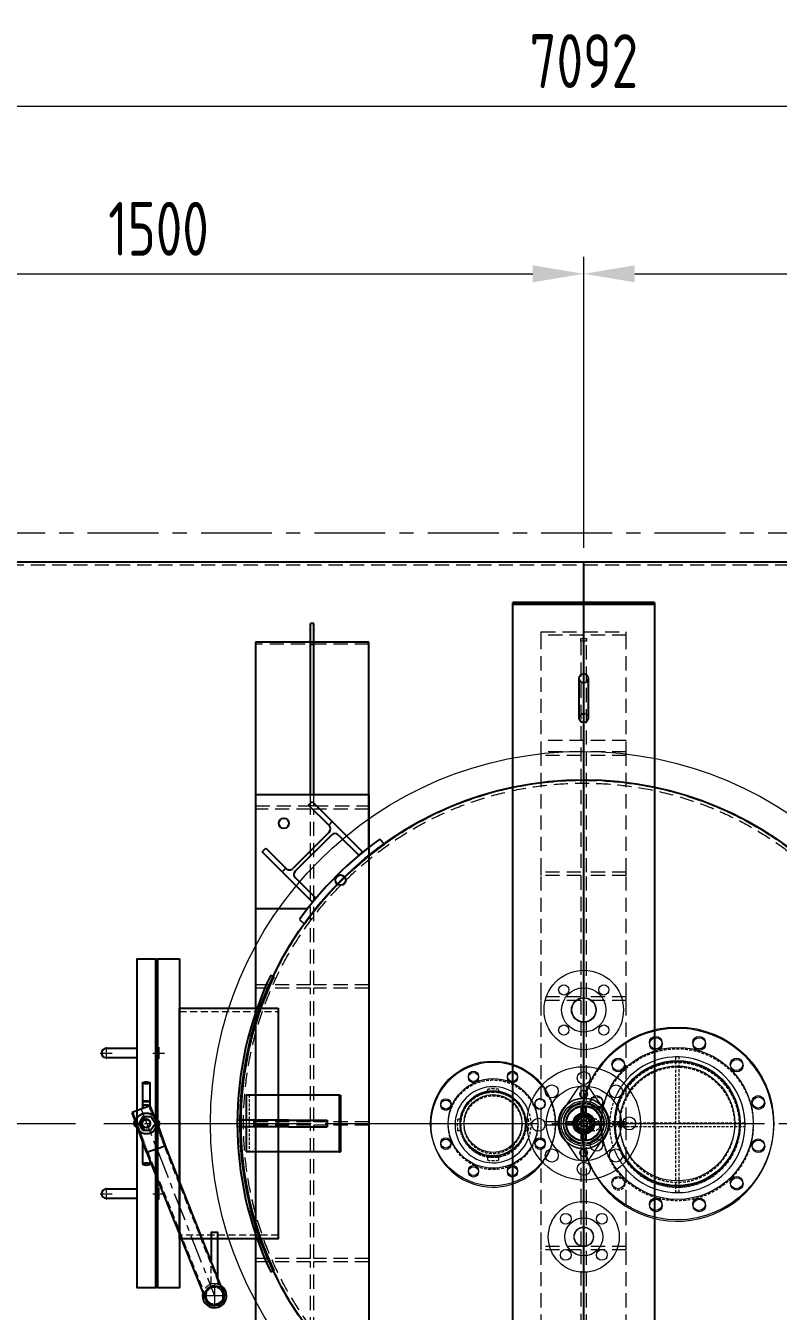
# Model space of a CAD drawing. Header units: millimetres. Extents: x -46397 to 283259, y -8690 to 23983.
# Drawn here: x -41361 to -40034, y -1905 to 361 of the extents above; entities that cross this region are included whole.
import ezdxf

# ---------------------------------------------------------------- set-up
doc = ezdxf.new("R2010")
doc.units = ezdxf.units.MM
for name, pattern in [('ACISOTGL', [3, 2, -1]), ('CENTER', [2, 1.25, -0.25, 0.25, -0.25]), ('CENTER2', [1.125, 0.75, -0.125, 0.125, -0.125]), ('HIDDEN', [0.375, 0.25, -0.125]), ('HIDDENX2', [0.75, 0.5, -0.25])]:
    doc.linetypes.add(name, pattern=pattern)
doc.layers.get('Defpoints').update_dxf_attribs({"lineweight": 0})
for name, color, linetype, lineweight in [('2-Dashed', 50, 'ACISOTGL', 25), ('3-Centerline', 4, 'CENTER', 5), ('AM_8', 1, 'Continuous', 25), ('CHUAN NET KHUAT', 4, 'HIDDEN', 0), ('DUONGCHINH', 7, 'Continuous', 25), ('DUONGDAM', 7, 'Continuous', 25), ('DUONGDIM', 253, 'Continuous', 15), ('DUONGTAM', 1, 'CENTER', 0), ('Long_AM_Hidden', 4, 'HIDDEN', 9), ('Long_AM_Visible', 30, 'Continuous', 25), ('Long_Centerline', 1, 'CENTER', 9), ('mDƯỜNG TÂM', 8, 'CENTER', 0), ('PH-133D', 8, 'HIDDEN', 9), ('PHANTOM 2', 8, 'Continuous', 0), ('PV-133D', 7, 'Continuous', 9)]:
    doc.layers.add(name, color=color, linetype=linetype, lineweight=lineweight)
doc.layers.add('flashshoot', color=7, linetype='Continuous')
doc.styles.add('GHI CHÚ 1', font='isocp_IV25.ttf', dxfattribs={"width": 0.8})
doc.dimstyles.new('1-30SCALE', dxfattribs={"dimtxt": 75, "dimasz": 75, "dimexe": 37.5, "dimexo": 30, "dimgap": 30, "dimtad": 1, "dimtoh": 1, "dimdec": 0, "dimdsep": 46, "dimtxsty": 'GHI CHÚ 1', "dimcen": 0.09, "dimclrd": 256, "dimclre": 256, "dimclrt": 2, "dimadec": 0, "dimazin": 0, "dimtfac": 1, "dimtdec": 0, "dimtofl": 0, "dimtmove": 0, "dimatfit": 3, "dimfxl": 1, "dimlwd": 0, "dimlwe": 0, "dimarcsym": 0})

# ---------------------------------------------------------------- blocks, each defined once
blk = doc.blocks.new('A$Cda035db7')
at = {"layer": 'CHUAN NET KHUAT', "color": 3, "ltscale": 100}
for p, q in [((-985, 0), (-985, 1500)), ((-985, -1500), (-985, 0))]:
    blk.add_line(p, q, dxfattribs=at)
at = {"layer": 'DUONGCHINH', "color": 2, "ltscale": 10}
for p, q in [((-990, 0), (-990, 1500)), ((0, 0), (-990, 0)), ((-990, -1500), (-990, 0)), ((0, 0), (-990, 0)), ((990, 0), (0, 0)), ((990, 0), (0, 0))]:
    blk.add_line(p, q, dxfattribs=at)
at = {"layer": 'DUONGTAM', "ltscale": 200}
blk.add_line((0, -3546.2), (0, 3546.2), dxfattribs=at)
blk = doc.blocks.new('A$C14a280a6')
at = {"layer": 'DUONGTAM', "color": 5, "lineweight": 0, "ltscale": 100}
blk.add_lwpolyline([(-1041, 3050), (-1041, -3050, 0.282615), (-826.8, -3398.7, 0.238931), (826.8, -3398.7, 0.282615), (1041, -3050), (1041, 3050, 0.282615), (826.8, 3398.7, 0.238931), (-826.8, 3398.7, 0.238931)], format="xyb", dxfattribs=at)
blk = doc.blocks.new('A$Cc76405f5')
at = {"color": 2, "linetype": 'Continuous', "lineweight": 0, "ltscale": 10}
for centre, radius in [((0, 165), 170), ((-38.2, 307.5), 11), ((38.2, 307.5), 11), ((0, 165), 134), ((-104.3, 269.3), 11), ((0, 165), 110.8), ((0, 165), 109.6), ((104.3, 269.3), 11), ((0, 165), 101.4), ((-142.5, 203.2), 11), ((142.5, 203.2), 11), ((-142.5, 126.8), 11), ((142.5, 126.8), 11), ((-104.3, 60.7), 11), ((104.3, 60.7), 11), ((-38.2, 22.5), 11), ((38.2, 22.5), 11), ((0, -160), 110), ((-34.4, -76.9), 9), ((34.4, -76.9), 9), ((0, -160), 79), ((0, -160), 58), ((0, -160), 57.1), ((0, -160), 51.1), ((-83.1, -125.6), 9), ((83.1, -125.6), 9), ((-83.1, -194.4), 9), ((83.1, -194.4), 9), ((-34.4, -243.1), 9), ((34.4, -243.1), 9)]:
    blk.add_circle(centre, radius, dxfattribs=at)
blk = doc.blocks.new('A$Cd0a137ae')
at = {"color": 3, "linetype": 'HIDDENX2', "lineweight": 0, "ltscale": 50}
for radius in [605, 600, 600]:
    blk.add_circle((0, 2.3), radius, dxfattribs=at)
at = {"color": 2, "linetype": 'Continuous', "lineweight": 0}
blk.add_arc((0, 2.3), 606, 270, 90, dxfattribs=at)
at = {"layer": 'DUONGCHINH', "color": 2}
blk.add_circle((0, 2.3), 606, dxfattribs=at)
at = {"layer": 'DUONGTAM', "ltscale": 100}
for p, q in [((0, 608.3), (0, -603.7)), ((-606, 2.3), (606, 2.3))]:
    blk.add_line(p, q, dxfattribs=at)
blk = doc.blocks.new('A$C87972526')
at = {"color": 5, "linetype": 'Continuous', "lineweight": 0}
blk.add_circle((0, 2.3), 656, dxfattribs=at)
blk = doc.blocks.new('A$C30386dd9')
at = {"color": 4, "linetype": 'HIDDENX2', "lineweight": 0, "ltscale": 10}
for p, q in [((-50, 592.3), (50, 592.3)), ((-6, 597.9), (6, 597.9)), ((-6, 584.7), (6, 584.7)), ((-6, 583.9), (6, 583.9)), ((-6, 543.9), (6, 543.9)), ((6, -539.2), (-6, -539.2)), ((-50, -587.6), (50, -587.6)), ((6, -579.2), (-6, -579.2)), ((-6, -580.1), (6, -580.1)), ((-6, -593.2), (6, -593.2))]:
    blk.add_line(p, q, dxfattribs=at)
at = {"layer": 'DUONGCHINH', "color": 6, "ltscale": 10}
for p, q in [((-6, 522.8), (-6, 613.9)), ((-6, 613.9), (6, 613.9)), ((6, 522.8), (6, 613.9)), ((-50, 597.9), (-6, 597.9)), ((-50, 496), (-50, 597.9)), ((6, 597.9), (50, 597.9)), ((50, 496), (50, 597.9)), ((-6, 522.8), (-6, 455)), ((6, 522.8), (6, 455)), ((-50, 433.7), (-50, 496)), ((50, 433.7), (50, 496)), ((-6, 455), (6, 455)), ((-50, 433.7), (50, 433.7)), ((-50, 433.7), (-50, 431.3)), ((-50, 431.3), (50, 431.3)), ((50, 433.7), (50, 431.3)), ((-50, -426.6), (50, -426.6)), ((-50, -429), (-50, -426.6)), ((-50, -429), (50, -429)), ((-50, -429), (-50, -491.3)), ((50, -429), (50, -426.6)), ((50, -429), (50, -491.3)), ((-6, -450.3), (6, -450.3)), ((-6, -518.1), (-6, -450.3)), ((6, -518.1), (6, -450.3)), ((-50, -491.3), (-50, -593.2)), ((50, -491.3), (50, -593.2)), ((-6, -518.1), (-6, -609.2)), ((6, -518.1), (6, -609.2)), ((-50, -593.2), (-6, -593.2)), ((-6, -609.2), (6, -609.2)), ((6, -593.2), (50, -593.2))]:
    blk.add_line(p, q, dxfattribs=at)
blk = doc.blocks.new('*U2579')
at = {"layer": 'mDƯỜNG TÂM', "color": 0, "linetype": 'CENTER2', "transparency": 16777216}
for p, q in [((-10.5, 0), (-1.4, 0)), ((0, 1.4), (0, 10.5)), ((1.4, 0), (10.5, 0)), ((0, -10.5), (0, -1.4))]:
    blk.add_line(p, q, dxfattribs=at)
at = {"layer": 'mDƯỜNG TÂM', "color": 0, "linetype": 'Continuous', "transparency": 16777216}
for p, q in [((-0.7, 0), (0.7, 0)), ((0, -0.7), (0, 0.7))]:
    blk.add_line(p, q, dxfattribs=at)
blk = doc.blocks.new('*U2580')
at = {"layer": 'mDƯỜNG TÂM', "color": 0, "linetype": 'CENTER2', "transparency": 16777216}
for p, q in [((-10.5, 0), (-1.4, 0)), ((0, 1.4), (0, 10.5)), ((1.4, 0), (10.5, 0)), ((0, -10.5), (0, -1.4))]:
    blk.add_line(p, q, dxfattribs=at)
at = {"layer": 'mDƯỜNG TÂM', "color": 0, "linetype": 'Continuous', "transparency": 16777216}
for p, q in [((-0.7, 0), (0.7, 0)), ((0, -0.7), (0, 0.7))]:
    blk.add_line(p, q, dxfattribs=at)
blk = doc.blocks.new('*U1808')
at = {"layer": 'mDƯỜNG TÂM', "color": 0, "linetype": 'CENTER2', "transparency": 16777216}
for p, q in [((-10.5, 0), (-1.4, 0)), ((0, 1.4), (0, 10.5)), ((1.4, 0), (10.5, 0)), ((0, -10.5), (0, -1.4))]:
    blk.add_line(p, q, dxfattribs=at)
at = {"layer": 'mDƯỜNG TÂM', "color": 0, "linetype": 'Continuous', "transparency": 16777216}
for p, q in [((-0.7, 0), (0.7, 0)), ((0, -0.7), (0, 0.7))]:
    blk.add_line(p, q, dxfattribs=at)
blk = doc.blocks.new('*U1809')
at = {"layer": 'mDƯỜNG TÂM', "color": 0, "linetype": 'CENTER2', "transparency": 16777216}
for p, q in [((-10.5, 0), (-1.4, 0)), ((0, 1.4), (0, 10.5)), ((1.4, 0), (10.5, 0)), ((0, -10.5), (0, -1.4))]:
    blk.add_line(p, q, dxfattribs=at)
at = {"layer": 'mDƯỜNG TÂM', "color": 0, "linetype": 'Continuous', "transparency": 16777216}
for p, q in [((-0.7, 0), (0.7, 0)), ((0, -0.7), (0, 0.7))]:
    blk.add_line(p, q, dxfattribs=at)
blk = doc.blocks.new('MH2.1')
at = {"layer": 'AM_8'}
blk.add_hatch(color=256, dxfattribs=at).paths.add_polyline_path([(290, -751), (-290, -751), (-290, -755.5), (290, -755.5)])
at = {"layer": 'DUONGDAM', "ltscale": 20}
for p, q in [((-12.2, -763.6), (0, -755.1)), ((-12.2, -777.6), (-12.2, -763.6)), ((0, -755.1), (12.1, -763.6)), ((12.1, -777.7), (12.1, -763.7)), ((0, -781.8), (-12.2, -774.7)), ((-12.2, -777.7), (0, -784.8)), ((12.1, -774.7), (0, -781.8)), ((0, -784.8), (12.1, -777.7))]:
    blk.add_line(p, q, dxfattribs=at)
blk.add_circle((0, -771.5), 18.4, dxfattribs=at)
blk.add_arc((0, -755), 7, 44.5913, 145.1501, dxfattribs=at)
at = {"layer": 'DUONGDAM', "ltscale": 20, "extrusion": (0, 0, -1)}
blk.add_ellipse((0, -771.5), major_axis=(-7, 0), ratio=1, start_param=-4.712389, end_param=1.570796, dxfattribs=at)
at = {"layer": 'DUONGDIM'}
blk.add_lwpolyline([(-290, -751), (290, -751), (290, -755.5), (-290, -755.5)], close=True, dxfattribs=at)
at = {"layer": 'Long_AM_Hidden', "ltscale": 50}
for p, q in [((298.6, -637.1), (39.9, -739.5)), ((282.6, -657.2), (242.4, -657.2)), ((272.7, -645.2), (282.6, -645.2)), ((282.6, -645.2), (282.6, -657.2)), ((50.2, -769.1), (308.9, -665.3))]:
    blk.add_line(p, q, dxfattribs=at)
at = {"layer": 'Long_AM_Hidden', "ltscale": 5}
for p, q in [((39.9, -739.5), (-30.5, -766.6)), ((50.2, -769.1), (-20.3, -794.8))]:
    blk.add_line(p, q, dxfattribs=at)
at = {"layer": 'Long_AM_Hidden', "ltscale": 50}
blk.add_lwpolyline([(-197.2, -539), (197.2, -539), (197.2, -713), (-197.2, -713)], close=True, dxfattribs=at)
for centre, radius, start, end in [((303.7, -651.2), 21.1, 146.3233, 255.5008), ((303.7, -651.2), 17.5, 124.2541, 275.7459), ((303.8, -651.2), 17, 110, 290), ((303.8, -651.2), 15, 110, 290), ((303.8, -651.2), 15, 290, 110)]:
    blk.add_arc(centre, radius, start, end, dxfattribs=at)
at = {"layer": 'Long_AM_Visible'}
for p, q in [((-261.6, -552.2), (-259, -546.7)), ((261.6, -552.2), (259, -546.7)), ((297.9, -635.3), (39.2, -737.6)), ((50.9, -771), (309.6, -667.2)), ((39.2, -737.6), (6.1, -749.7)), ((-39, -764.5), (-71.6, -764.5)), ((-30.6, -764.5), (-39, -764.5)), ((6.1, -749.7), (-31.2, -764.7)), ((-31.2, -764.7), (-19.6, -796.7)), ((71.6, -764.5), (67.1, -764.5)), ((-71.6, -778.5), (-39, -778.5)), ((-39, -778.5), (-26.2, -778.5)), ((50.9, -771), (-19.6, -796.7)), ((30.3, -778.5), (39, -778.5)), ((39, -778.5), (71.6, -778.5))]:
    blk.add_line(p, q, dxfattribs=at)
for points in [[(-203.2, -539), (203.2, -539), (203.2, -713), (-203.2, -713)], [(-290, -713), (290, -713), (290, -751), (-290, -751)], [(-290, -755.5), (290, -755.5), (290, -787.5), (-290, -787.5)]]:
    blk.add_lwpolyline(points, close=True, dxfattribs=at)
blk.add_lwpolyline([(272.7, -645.2), (192.5, -645.2), (192.5, -657.2), (242.4, -657.2)], dxfattribs=at)
for points in [[(-132, -787.5), (-132, -842.5, 1), (-116, -842.5), (-116, -787.5)], [(116, -787.5), (116, -842.5, 1), (132, -842.5), (132, -787.5)]]:
    blk.add_lwpolyline(points, format="xyb", dxfattribs=at)
for centre, radius, start, end in [((0, 0), 611, 244.6504, 295.3496), ((0, 0), 605, 244.6504, 295.3496), ((303.7, -651.2), 21.1, 0, 147.9316), ((303.7, -651.2), 17.5, 0, 124.2541), ((303.7, -651.2), 17, 20, 109.996), ((303.7, -651.2), 17, 110, 20), ((303.7, -651.2), 21.1, 255.5008, 0), ((303.7, -651.2), 17.5, 275.7459, 0), ((0, -786.5), 7, 224.0751, 355.9249)]:
    blk.add_arc(centre, radius, start, end, dxfattribs=at)
for centre, major_axis, ratio, start_param, end_param in [((45, -753.6), (-5.8, 16), 0.00048, -1.570796, 0), ((45, -753.6), (-5.8, 17.5), 0.000443, 3.141593, 4.712389), ((71.6, -771.5), (0, 7), 0.235294, 0, 1.570796), ((71.6, -771.5), (0, -7), 0.235294, 0, 3.141593), ((39, -771.5), (0, -7), 0.128145, -0.944828, 0), ((39, -771.5), (0, -7), 0.128145, 0, 1.038042), ((71.6, -771.5), (0, -7), 0.235294, -1.570796, 0)]:
    blk.add_ellipse(centre, major_axis=major_axis, ratio=ratio, start_param=start_param, end_param=end_param, dxfattribs=at)
at = {"layer": 'Long_AM_Visible', "extrusion": (0, 0, -1)}
for centre, major_axis, ratio, start_param, end_param in [((-71.6, -771.5), (0, -7), 0.235294, 0, 3.141593), ((-71.6, -771.5), (0, 7), 0.235294, 0, 1.570796), ((-39, -771.5), (0, -7), 0.128145, 0, 3.141593), ((-39, -771.5), (0, 7), 0.128145, 0, 1.570796), ((-26.3, -771.5), (0, -7), 0.974819, 0, 2.445001), ((-71.6, -771.5), (0, -7), 0.235294, -1.570796, 0), ((-39, -771.5), (0, -7), 0.128145, -1.570796, 0)]:
    blk.add_ellipse(centre, major_axis=major_axis, ratio=ratio, start_param=start_param, end_param=end_param, dxfattribs=at)
at = {"layer": 'Long_Centerline', "ltscale": 40}
for p, q in [((303.7, -630.1), (303.7, -672.3)), ((-25.4, -780.7), (303.8, -651.2)), ((282.6, -651.2), (324.8, -651.2))]:
    blk.add_line(p, q, dxfattribs=at)
blk.add_lwpolyline([(0, -834.6), (0, -535.4)], dxfattribs=at)
at = {"layer": 'PH-133D', "ltscale": 10}
blk.add_circle((303.7, -651.2), 15, dxfattribs=at)
for points, knots in [([(-2.8, -763.9), (-2.3, -763.8), (-1.8, -763.6), (-0.7, -763.5), (-0.2, -763.4), (0.9, -763.5), (1.4, -763.6), (2.4, -763.8), (2.9, -764), (3.8, -764.4), (4.2, -764.7), (5.1, -765.3), (5.5, -765.6), (6.2, -766.4), (6.5, -766.9), (7.1, -767.8), (7.3, -768.2), (7.7, -769.2), (7.8, -769.7), (8, -770.8), (8, -771.3), (7.9, -772.4), (7.9, -772.9), (7.6, -773.9), (7.4, -774.4), (7, -775.3), (6.8, -775.7), (6.1, -776.6), (5.8, -777), (5, -777.7), (4.6, -778), (3.7, -778.6), (3.2, -778.8), (2.2, -779.2), (1.7, -779.3), (0.7, -779.4), (0.1, -779.5), (-0.9, -779.4), (-1.5, -779.3), (-2.5, -779.1), (-3, -778.9), (-3.9, -778.5), (-4.3, -778.2), (-5.1, -777.6), (-5.5, -777.3), (-6.3, -776.5), (-6.6, -776.1), (-7.1, -775.2), (-7.4, -774.7), (-7.7, -773.7), (-7.9, -773.2), (-8, -772.2), (-8, -771.6), (-8, -770.6), (-7.9, -770), (-7.7, -769), (-7.5, -768.5), (-7.1, -767.6), (-6.8, -767.2), (-6.2, -766.3), (-5.8, -765.9), (-5.1, -765.2), (-4.6, -764.9), (-3.7, -764.3), (-3.2, -764.1), (-2.8, -763.9)], [0, 0, 0, 0, 1.535168, 1.535168, 3.070336, 3.070336, 4.605504, 4.605504, 6.140672, 6.140672, 7.672662, 7.672662, 9.204651, 9.204651, 10.736641, 10.736641, 12.26863, 12.26863, 13.80062, 13.80062, 15.332609, 15.332609, 16.864598, 16.864598, 18.396588, 18.396588, 19.931756, 19.931756, 21.466924, 21.466924, 23.002092, 23.002092, 24.53726, 24.53726, 26.072427, 26.072427, 27.607593, 27.607593, 29.142759, 29.142759, 30.677925, 30.677925, 32.209911, 32.209911, 33.741896, 33.741896, 35.273881, 35.273881, 36.805867, 36.805867, 38.337852, 38.337852, 39.869837, 39.869837, 41.401822, 41.401822, 42.933808, 42.933808, 44.468974, 44.468974, 46.00414, 46.00414, 47.539307, 47.539307, 49.074473, 49.074473, 49.074473, 49.074473]), ([(-7, -771.5), (-7, -771.6), (-7, -771.6), (-7, -772.4), (-6.8, -773.3), (-6.2, -774.9), (-5.8, -775.6), (-4.6, -776.9), (-3.9, -777.4), (-2.5, -778.1), (-1.9, -778.3), (-0.9, -778.5), (-0.6, -778.5), (-0.1, -778.5), (0.1, -778.5), (0.6, -778.5), (0.9, -778.5), (1.9, -778.3), (2.7, -778.1), (4.1, -777.3), (4.8, -776.7), (5.9, -775.4), (6.2, -774.8), (6.8, -773.3), (7, -772.5), (7, -771.6), (7, -771.6), (7, -771.5)], [-0.054975, -0.054975, -0.054975, -0.054975, 0, 0, 2.554471, 2.554471, 5.077984, 5.077984, 7.725002, 7.725002, 9.779262, 9.779262, 10.631761, 10.631761, 11.308933, 11.308933, 12.17025, 12.17025, 14.458294, 14.458294, 17.184717, 17.184717, 19.377883, 19.377883, 21.950056, 21.950056, 22.005031, 22.005031, 22.005031, 22.005031])]:
    blk.add_open_spline(points, degree=3, knots=knots, dxfattribs=at)
at = {"layer": 'PV-133D'}
for p, q in [((203.2, -655.2), (203.2, -669.7)), ((-290, -723), (-290, -751)), ((290, -723), (290, -751)), ((-290, -755.5), (-290, -777.5)), ((290, -755.5), (290, -777.5)), ((-12.2, -774.7), (-12.2, -774.8)), ((-7, -771.5), (-7, -771.5)), ((7, -771.5), (7, -771.5))]:
    blk.add_line(p, q, dxfattribs=at)
blk.add_arc((303.8, -651.2), 17, 290, 110, dxfattribs=at)
at = {"layer": 'mDƯỜNG TÂM', "linetype": 'CENTER2'}
for name, p in [('*U2579', (-124, -749.5)), ('*U2580', (124, -749.5)), ('*U1808', (-124, -842.5)), ('*U1809', (124, -842.5))]:
    blk.add_blockref(name, p, dxfattribs=at)
blk = doc.blocks.new('ksajd jkajkdqwe')
at = {"color": 2, "linetype": 'Continuous', "lineweight": 0, "ltscale": 10}
for p, q in [((5169.7, 117.2), (5166.7, 117.2)), ((5166.7, 117.2), (5166.7, 117.2)), ((5172.7, 117.2), (5169.7, 117.2)), ((5172.7, 117.2), (5172.7, 117.2)), ((5289.2, -2.3), (5289.2, 0.7)), ((5289.2, 0.7), (5289.2, 0.7)), ((5289.2, -5.3), (5289.2, -2.3)), ((5289.2, -5.3), (5289.2, -5.3)), ((5166.7, -121.9), (5166.7, -121.8)), ((5169.7, -121.9), (5166.7, -121.9)), ((5172.7, -121.9), (5169.7, -121.9)), ((5172.7, -121.8), (5172.7, -121.9))]:
    blk.add_line(p, q, dxfattribs=at)
at = {"color": 1, "linetype": 'HIDDENX2', "lineweight": 0, "ltscale": 10}
for p, q in [((5166.7, 117.2), (5166.7, 0.7)), ((5172.7, 0.7), (5172.7, 117.2)), ((4834.7, 60), (4834.7, 53.9)), ((4854.7, 53.9), (4854.7, 60)), ((4788.4, 7.7), (4782.3, 7.7)), ((4907, 7.7), (4900.9, 7.7)), ((5050.2, 3.1), (5050.2, 3.1)), ((5050.2, 0.1), (5050.2, 3.1)), ((5166.7, 0.7), (5050.2, 0.7)), ((5050.2, -2.9), (5050.2, 0.1)), ((5289.2, 0.7), (5172.7, 0.7)), ((4782.3, -12.3), (4788.4, -12.3)), ((4900.9, -12.3), (4907, -12.3)), ((5050.2, -2.9), (5050.2, -2.9)), ((5050.2, -5.3), (5166.7, -5.3)), ((5166.7, -5.3), (5166.7, -121.8)), ((5172.7, -121.8), (5172.7, -5.3)), ((5172.7, -5.3), (5289.2, -5.3)), ((4834.7, -58.6), (4834.7, -64.7)), ((4854.7, -64.7), (4854.7, -58.6))]:
    blk.add_line(p, q, dxfattribs=at)
at = {"color": 100, "linetype": 'Continuous', "lineweight": 0, "ltscale": 10}
for p, q in [((4992.5, 59.9), (4968.6, 24.1)), ((5040.8, 24.1), (5016.8, 59.9)), ((5001.8, 20.2), (5001.8, 30.1)), ((5001.8, 30.1), (5007.5, 30.1)), ((5007.5, 27.2), (5001.8, 27.2)), ((5007.5, 30.1), (5007.5, 20.2)), ((4974.6, 2.9), (4984.5, 2.9)), ((4974.6, -2.9), (4974.6, 2.9)), ((4977.5, 2.9), (4977.5, -2.9)), ((4984.5, 2.9), (4987.4, 2.9)), ((4984.5, -2.9), (4984.5, 2.9)), ((4987.4, -2.9), (4987.4, 2.9)), ((5001.8, 17.3), (5001.8, 20.2)), ((5001.8, 20.2), (5007.5, 20.2)), ((5001.8, 17.3), (5007.5, 17.3)), ((5007.5, 20.2), (5007.5, 17.3)), ((5021.9, 2.9), (5021.9, -2.9)), ((5021.9, 2.9), (5024.9, 2.9)), ((5024.9, 2.9), (5024.9, -2.9)), ((5024.9, 2.9), (5034.7, 2.9)), ((5031.8, -2.9), (5031.8, 2.9)), ((5034.7, 2.9), (5034.7, -2.9)), ((4984.5, -2.9), (4974.6, -2.9)), ((4987.4, -2.9), (4984.5, -2.9)), ((5007.5, -17.3), (5001.8, -17.3)), ((5001.8, -20.2), (5001.8, -17.3)), ((5007.5, -20.2), (5001.8, -20.2)), ((5001.8, -30.1), (5001.8, -20.2)), ((5007.5, -17.3), (5007.5, -20.2)), ((5007.5, -20.2), (5007.5, -30.1)), ((5024.9, -2.9), (5021.9, -2.9)), ((5034.7, -2.9), (5024.9, -2.9)), ((4968.6, -24.1), (4992.5, -59.9)), ((5001.8, -27.2), (5007.5, -27.2)), ((5007.5, -30.1), (5001.8, -30.1)), ((5016.8, -59.9), (5040.8, -24.1))]:
    blk.add_line(p, q, dxfattribs=at)
at = {"color": 2, "linetype": 'Continuous', "lineweight": 0, "ltscale": 10}
for centre, radius in [((5004.7, 200.1), 70), ((4969.4, 235.4), 9), ((5004.7, 200.1), 39), ((5040.1, 235.4), 9), ((5004.7, 200.1), 21.8), ((5004.7, 200.1), 21.1), ((4969.4, 164.7), 9), ((5040.1, 164.7), 9), ((5132.1, 140.2), 11), ((5208.5, 140.2), 11), ((5004.7, 0.1), 100), ((5004.7, 80.1), 11.5), ((5066, 102), 11), ((5274.6, 102), 11), ((4810.2, 80.8), 9), ((4879.1, 80.8), 9), ((4948.2, 56.6), 11.5), ((5061.3, 56.6), 11.5), ((5004.7, 0.1), 66), ((5312.8, 35.9), 11), ((4761.5, 32.1), 9), ((5004.7, 0.1), 45), ((5004.7, 0.1), 44.5), ((4924.7, -2.3), 11.5), ((5084.7, 0.1), 11.5), ((4761.5, -36.8), 9), ((4927.8, -36.8), 9), ((4948.2, -56.5), 11.5), ((5061.3, -56.5), 11.5), ((5312.8, -40.4), 11), ((4810.2, -85.5), 9), ((4879.1, -85.5), 9), ((5004.7, -79.9), 11.5), ((5274.6, -106.6), 11), ((5132.1, -144.7), 11), ((5208.5, -144.7), 11), ((5004.7, -199.9), 62.5), ((4972.9, -168.1), 9.5), ((5036.6, -168.1), 9.5), ((5004.7, -199.9), 33.5), ((5004.7, -199.9), 17.2), ((5004.7, -199.9), 16.7), ((4972.9, -231.8), 9.5), ((5036.6, -231.8), 9.5)]:
    blk.add_circle(centre, radius, dxfattribs=at)
at = {"color": 1, "linetype": 'HIDDENX2', "lineweight": 0, "ltscale": 10}
for centre, radius in [((5169.7, -2.3), 134), ((5169.7, -2.3), 110.8), ((4844.7, -2.3), 79), ((4844.7, -2.3), 58), ((4844.7, -2.3), 51.1), ((5027.8, 35.9), 11), ((5022.2, -2.3), 11), ((5066, -106.6), 11)]:
    blk.add_circle(centre, radius, dxfattribs=at)
at = {"color": 100, "linetype": 'Continuous', "lineweight": 0, "ltscale": 10}
for centre, radius in [((5004.7, 51.8), 6.71), ((5004.7, 0.1), 44.5), ((5004.7, 0), 39.8), ((5004.7, 0), 35), ((5004.7, 0), 35), ((5004.7, 0), 31.5), ((5004.7, 0), 31.3), ((5004.7, 0), 30.2), ((5004.7, 0), 19.2), ((5004.7, 0), 17.3), ((5004.7, 0), 16.3), ((5004.7, 0), 13), ((5004.7, 0), 12.2), ((5004.7, 0), 10.6), ((5004.7, 0), 6.71), ((5004.7, 0), 5.76), ((5004.7, 0), 4.94), ((5004.7, 0), 4.8), ((5004.7, -51.8), 6.71)]:
    blk.add_circle(centre, radius, dxfattribs=at)
at = {"color": 2, "linetype": 'Continuous', "lineweight": 0, "ltscale": 10}
for centre, radius, start, end in [((5169.7, -2.3), 170, 0, 145.3049), ((5169.7, -2.3), 119.6, 0, 143.0237), ((4844.7, -2.3), 110, 38.1003, 321.8997), ((4844.7, -2.3), 67.1, 20.6373, 339.3627), ((4844.7, -2.3), 110, 24.4646, 32.8855), ((5169.7, -2.3), 119.6, 147.1561, 157.7419), ((4927, 34.3), 9, 128.2139, 276.7861), ((5169.7, 0.1), 170, 164.6549, 164.8459), ((5169.7, -2.3), 170, 214.6951, 0), ((5169.7, -2.3), 119.6, 216.9763, 0), ((5169.7, 0.1), 170, 195.1541, 195.3451), ((4844.7, -2.3), 110, 327.1145, 335.5354), ((5169.7, -2.3), 119.6, 202.2581, 212.8439)]:
    blk.add_arc(centre, radius, start, end, dxfattribs=at)
at = {"color": 1, "linetype": 'HIDDENX2', "lineweight": 0, "ltscale": 10}
for centre, radius, start, end in [((5169.7, -2.3), 170, 145.3049, 164.6549), ((5169.7, -2.3), 119.6, 143.0237, 147.1561), ((4844.7, -2.3), 57.1, 100.0774, 169.9226), ((4844.7, -2.3), 63.2, 80.8887, 99.1113), ((4844.7, -2.3), 57.1, 79.9226, 100.0774), ((4844.7, -2.3), 57.1, 10.0774, 79.9226), ((4844.7, -2.3), 110, 32.8855, 38.1003), ((4927, 34.3), 9, 22.5, 128.2139), ((4927, 34.3), 9, 276.7861, 22.5), ((4844.7, -2.3), 110, 0, 24.4646), ((5169.7, -2.3), 170, 164.8459, 195.1541), ((5169.7, -2.3), 119.6, 157.7419, 202.2581), ((4844.7, -2.3), 63.2, 170.8887, 189.1113), ((4844.7, -2.3), 57.1, 169.9226, 190.0774), ((4844.7, -2.3), 57.1, 349.9226, 10.0774), ((4844.7, -2.3), 63.2, 350.8887, 9.1113), ((4844.7, -2.3), 67.1, 0, 20.6373), ((4844.7, -2.3), 57.1, 190.0774, 259.9226), ((4844.7, -2.3), 57.1, 280.0774, 349.9226), ((4844.7, -2.3), 67.1, 339.3627, 0), ((4844.7, -2.3), 110, 335.5354, 0), ((4844.7, -2.3), 57.1, 259.9226, 280.0774), ((4844.7, -2.3), 63.2, 260.8887, 279.1113), ((4844.7, -2.3), 110, 321.8997, 327.1145), ((5169.7, -2.3), 170, 195.3451, 214.6951), ((5169.7, -2.3), 119.6, 212.8439, 216.9763)]:
    blk.add_arc(centre, radius, start, end, dxfattribs=at)
at = {"color": 100, "linetype": 'Continuous', "lineweight": 0, "ltscale": 10}
for centre, radius, start, end in [((5004.7, 51.8), 14.6, 33.749, 146.251), ((5004.7, 0), 43.4, 146.251, 213.749), ((5004.7, 0.1), 36.5, 270, 153.8215), ((5004.7, 0), 36.4, 270.1301, 153.6914), ((5004.7, 0), 43.4, 326.251, 33.749), ((5004.7, 0.1), 36.5, 153.8215, 270), ((5004.7, 0), 36.4, 153.6914, 270.1301), ((5004.7, -51.8), 14.6, 213.749, 326.251)]:
    blk.add_arc(centre, radius, start, end, dxfattribs=at)
at = {"color": 2, "linetype": 'Continuous', "lineweight": 0, "ltscale": 10}
blk.add_ellipse((5002.4, 0.1), major_axis=(0, -1), ratio=1, dxfattribs=at)
blk.add_ellipse((5002.4, 0.1), major_axis=(0, -1), ratio=1, dxfattribs=at)
at = {"color": 1, "linetype": 'HIDDENX2', "lineweight": 0, "ltscale": 10}
for points, knots in [([(5279.2, -2.3), (5279.2, -5.8), (5279.1, -9.3), (5278.4, -16.3), (5277.9, -19.8), (5276.5, -26.9), (5275.6, -30.4), (5273.5, -37.4), (5272.3, -40.8), (5269.5, -47.6), (5268, -50.9), (5264.5, -57.3), (5262.7, -60.4), (5258.7, -66.3), (5256.5, -69.2), (5252.1, -74.6), (5249.7, -77.2), (5244.9, -82.1), (5242.3, -84.4), (5236.8, -89), (5233.9, -91.1), (5227.9, -95.2), (5224.8, -97.1), (5218.4, -100.5), (5215, -102.1), (5208.3, -104.9), (5204.8, -106.2), (5197.8, -108.3), (5194.3, -109.1), (5187.2, -110.5), (5183.7, -111), (5176.6, -111.7), (5173.1, -111.9), (5166.2, -111.9), (5162.7, -111.7), (5155.7, -111), (5152.1, -110.5), (5145, -109.1), (5141.5, -108.3), (5134.5, -106.2), (5131.1, -104.9), (5124.3, -102.1), (5121, -100.5), (5114.6, -97.1), (5111.4, -95.2), (5105.4, -91.1), (5102.5, -89), (5097.1, -84.4), (5094.5, -82.1), (5089.6, -77.2), (5087.3, -74.6), (5082.8, -69.2), (5080.7, -66.3), (5076.7, -60.4), (5074.8, -57.3), (5071.4, -50.9), (5069.8, -47.6), (5067, -40.8), (5065.8, -37.4), (5063.7, -30.4), (5062.8, -26.9), (5061.5, -19.8), (5061, -16.3), (5060.3, -9.3), (5060.1, -5.8), (5060.1, 1.1), (5060.3, 4.6), (5061, 11.6), (5061.5, 15.2), (5062.8, 22.2), (5063.7, 25.8), (5065.8, 32.7), (5067, 36.2), (5069.8, 42.9), (5071.4, 46.2), (5074.8, 52.6), (5076.7, 55.7), (5080.7, 61.7), (5082.8, 64.5), (5087.3, 70), (5089.6, 72.5), (5094.5, 77.4), (5097.1, 79.8), (5102.5, 84.3), (5105.4, 86.5), (5111.4, 90.5), (5114.6, 92.4), (5121, 95.9), (5124.3, 97.4), (5131.1, 100.3), (5134.5, 101.5), (5141.5, 103.6), (5145, 104.5), (5152.1, 105.9), (5155.7, 106.4), (5162.7, 107.1), (5166.2, 107.2), (5173.1, 107.2), (5176.6, 107.1), (5183.7, 106.4), (5187.2, 105.9), (5194.3, 104.5), (5197.8, 103.6), (5204.8, 101.5), (5208.3, 100.3), (5215, 97.4), (5218.4, 95.9), (5224.8, 92.4), (5227.9, 90.5), (5233.9, 86.5), (5236.8, 84.3), (5242.3, 79.8), (5244.9, 77.4), (5249.7, 72.5), (5252.1, 69.9), (5256.5, 64.5), (5258.7, 61.6), (5262.7, 55.7), (5264.5, 52.6), (5268, 46.2), (5269.5, 42.9), (5272.3, 36.2), (5273.5, 32.7), (5275.6, 25.8), (5276.5, 22.2), (5277.9, 15.2), (5278.4, 11.6), (5279.1, 4.6), (5279.2, 1.1), (5279.2, -2.3)], [0, 0, 0, 0, 10.310277, 10.310277, 20.620554, 20.620554, 30.930831, 30.930831, 41.241109, 41.241109, 51.551386, 51.551386, 61.861663, 61.861663, 72.17194, 72.17194, 82.482217, 82.482217, 92.930722, 92.930722, 103.379227, 103.379227, 113.827732, 113.827732, 124.276237, 124.276237, 134.724742, 134.724742, 145.173246, 145.173246, 155.621751, 155.621751, 166.070256, 166.070256, 176.515688, 176.515688, 186.961119, 186.961119, 197.406551, 197.406551, 207.851982, 207.851982, 218.297414, 218.297414, 228.742845, 228.742845, 239.188277, 239.188277, 249.633709, 249.633709, 259.943671, 259.943671, 270.253634, 270.253634, 280.563597, 280.563597, 290.87356, 290.87356, 301.183523, 301.183523, 311.493485, 311.493485, 321.803448, 321.803448, 332.113411, 332.113411, 342.423374, 342.423374, 352.733337, 352.733337, 363.043299, 363.043299, 373.353262, 373.353262, 383.663225, 383.663225, 393.973188, 393.973188, 404.283151, 404.283151, 414.593114, 414.593114, 425.038545, 425.038545, 435.483977, 435.483977, 445.929408, 445.929408, 456.37484, 456.37484, 466.820271, 466.820271, 477.265703, 477.265703, 487.711134, 487.711134, 498.156566, 498.156566, 508.605071, 508.605071, 519.053576, 519.053576, 529.502081, 529.502081, 539.950585, 539.950585, 550.39909, 550.39909, 560.847595, 560.847595, 571.2961, 571.2961, 581.744605, 581.744605, 592.054882, 592.054882, 602.365159, 602.365159, 612.675436, 612.675436, 622.985714, 622.985714, 633.295991, 633.295991, 643.606268, 643.606268, 653.916545, 653.916545, 664.226822, 664.226822, 664.226822, 664.226822]), ([(5271, -2.3), (5271, -5.5), (5270.9, -8.7), (5270.3, -15.3), (5269.8, -18.5), (5268.5, -25.1), (5267.7, -28.3), (5265.8, -34.8), (5264.6, -38), (5262.1, -44.2), (5260.6, -47.2), (5257.4, -53.2), (5255.7, -56), (5252, -61.5), (5250, -64.2), (5245.9, -69.2), (5243.7, -71.6), (5239.3, -76.1), (5236.9, -78.3), (5231.8, -82.5), (5229.1, -84.5), (5223.6, -88.3), (5220.7, -90), (5214.7, -93.2), (5211.6, -94.7), (5205.4, -97.3), (5202.2, -98.4), (5195.7, -100.4), (5192.5, -101.2), (5185.9, -102.5), (5182.6, -102.9), (5176.1, -103.6), (5172.9, -103.7), (5166.5, -103.7), (5163.2, -103.6), (5156.7, -102.9), (5153.4, -102.5), (5146.9, -101.2), (5143.6, -100.4), (5137.1, -98.4), (5133.9, -97.3), (5127.7, -94.7), (5124.6, -93.2), (5118.7, -90), (5115.8, -88.3), (5110.2, -84.5), (5107.6, -82.5), (5102.5, -78.3), (5100.1, -76.1), (5095.6, -71.6), (5093.4, -69.2), (5089.3, -64.2), (5087.3, -61.5), (5083.6, -56), (5081.9, -53.2), (5078.7, -47.2), (5077.3, -44.2), (5074.7, -38), (5073.6, -34.8), (5071.6, -28.3), (5070.8, -25.1), (5069.5, -18.5), (5069.1, -15.3), (5068.4, -8.7), (5068.3, -5.5), (5068.3, 0.8), (5068.4, 4.1), (5069.1, 10.6), (5069.5, 13.9), (5070.8, 20.4), (5071.6, 23.7), (5073.6, 30.1), (5074.7, 33.3), (5077.3, 39.5), (5078.7, 42.6), (5081.9, 48.5), (5083.6, 51.4), (5087.3, 56.9), (5089.3, 59.5), (5093.4, 64.6), (5095.6, 66.9), (5100.1, 71.5), (5102.5, 73.7), (5107.6, 77.8), (5110.2, 79.8), (5115.8, 83.6), (5118.7, 85.3), (5124.6, 88.5), (5127.7, 90), (5133.9, 92.6), (5137.1, 93.7), (5143.6, 95.7), (5146.9, 96.5), (5153.4, 97.8), (5156.7, 98.3), (5163.2, 98.9), (5166.5, 99), (5172.9, 99), (5176.1, 98.9), (5182.6, 98.3), (5185.9, 97.8), (5192.5, 96.5), (5195.7, 95.7), (5202.2, 93.7), (5205.4, 92.6), (5211.6, 90), (5214.7, 88.5), (5220.7, 85.3), (5223.6, 83.6), (5229.1, 79.8), (5231.8, 77.8), (5236.9, 73.6), (5239.3, 71.4), (5243.7, 66.9), (5245.9, 64.6), (5250, 59.5), (5252, 56.9), (5255.7, 51.4), (5257.4, 48.5), (5260.6, 42.6), (5262.1, 39.5), (5264.6, 33.3), (5265.8, 30.1), (5267.7, 23.7), (5268.5, 20.4), (5269.8, 13.9), (5270.3, 10.6), (5270.9, 4.1), (5271, 0.8), (5271, -2.3)], [0, 0, 0, 0, 9.540414, 9.540414, 19.080829, 19.080829, 28.621243, 28.621243, 38.161657, 38.161657, 47.702071, 47.702071, 57.242486, 57.242486, 66.7829, 66.7829, 76.323314, 76.323314, 85.991342, 85.991342, 95.659369, 95.659369, 105.327397, 105.327397, 114.995424, 114.995424, 124.663451, 124.663451, 134.331479, 134.331479, 143.999506, 143.999506, 153.667534, 153.667534, 163.332938, 163.332938, 172.998342, 172.998342, 182.663746, 182.663746, 192.32915, 192.32915, 201.994554, 201.994554, 211.659958, 211.659958, 221.325363, 221.325363, 230.990767, 230.990767, 240.530913, 240.530913, 250.071059, 250.071059, 259.611205, 259.611205, 269.151351, 269.151351, 278.691497, 278.691497, 288.231643, 288.231643, 297.771789, 297.771789, 307.311935, 307.311935, 316.852081, 316.852081, 326.392227, 326.392227, 335.932373, 335.932373, 345.472519, 345.472519, 355.012665, 355.012665, 364.552811, 364.552811, 374.092957, 374.092957, 383.633103, 383.633103, 393.298507, 393.298507, 402.963911, 402.963911, 412.629315, 412.629315, 422.294719, 422.294719, 431.960123, 431.960123, 441.625527, 441.625527, 451.290932, 451.290932, 460.956336, 460.956336, 470.624363, 470.624363, 480.292391, 480.292391, 489.960418, 489.960418, 499.628446, 499.628446, 509.296473, 509.296473, 518.964501, 518.964501, 528.632528, 528.632528, 538.300556, 538.300556, 547.84097, 547.84097, 557.381384, 557.381384, 566.921798, 566.921798, 576.462213, 576.462213, 586.002627, 586.002627, 595.543041, 595.543041, 605.083455, 605.083455, 614.62387, 614.62387, 614.62387, 614.62387])]:
    blk.add_open_spline(points, degree=3, knots=knots, dxfattribs=at)
at = {"color": 100, "linetype": 'Continuous', "lineweight": 0, "ltscale": 10}
for points, knots in [([(5004.7, 14.4), (5005.8, 14.4), (5006.9, 14.3), (5009.2, 13.7), (5010.2, 13.3), (5012.2, 12.3), (5013.2, 11.6), (5014.9, 10.2), (5015.7, 9.3), (5017, 7.5), (5017.6, 6.5), (5018.4, 4.4), (5018.7, 3.3), (5019.1, 1), (5019.1, -0.1), (5018.9, -2.4), (5018.7, -3.5), (5018, -5.6), (5017.5, -6.7), (5016.3, -8.6), (5015.5, -9.5), (5013.9, -11.1), (5013, -11.8), (5011.1, -12.9), (5010, -13.4), (5007.9, -14.1), (5006.7, -14.3), (5004.5, -14.4), (5003.3, -14.4), (5001.1, -14), (5000, -13.7), (4997.9, -12.8), (4996.9, -12.2), (4995.1, -10.8), (4994.3, -10), (4992.9, -8.3), (4992.2, -7.3), (4991.2, -5.3), (4990.9, -4.2), (4990.4, -2), (4990.3, -0.9), (4990.3, 1.4), (4990.5, 2.5), (4991, 4.7), (4991.4, 5.8), (4992.5, 7.8), (4993.2, 8.7), (4994.7, 10.4), (4995.5, 11.2), (4997.4, 12.5), (4998.4, 13), (5000.5, 13.8), (5001.6, 14.1), (5003.4, 14.3), (5004, 14.4), (5004.7, 14.4)], [0, 0, 0, 0, 3.426142, 3.426142, 6.835963, 6.835963, 10.24594, 10.24594, 13.655916, 13.655916, 17.065892, 17.065892, 20.475867, 20.475867, 23.885843, 23.885843, 27.295818, 27.295818, 30.705794, 30.705794, 34.11577, 34.11577, 37.525745, 37.525745, 40.935721, 40.935721, 44.345697, 44.345697, 47.755672, 47.755672, 51.165648, 51.165648, 54.575623, 54.575623, 57.985599, 57.985599, 61.395575, 61.395575, 64.80555, 64.80555, 68.215526, 68.215526, 71.625502, 71.625502, 75.035477, 75.035477, 78.445453, 78.445453, 81.855429, 81.855429, 85.265404, 85.265404, 88.67538, 88.67538, 90.601287, 90.601287, 90.601287, 90.601287]), ([(5004.7, 11.5), (5003.9, 11.5), (5003.1, 11.4), (5001.4, 11.1), (5000.4, 10.7), (4998.6, 9.8), (4997.7, 9.2), (4996.2, 7.9), (4995.6, 7.1), (4994.5, 5.4), (4994, 4.5), (4993.4, 2.6), (4993.2, 1.5), (4993.1, -0.5), (4993.2, -1.5), (4993.6, -3.5), (4994, -4.4), (4994.9, -6.2), (4995.5, -7.1), (4996.9, -8.6), (4997.7, -9.2), (4999.4, -10.3), (5000.4, -10.7), (5002.3, -11.3), (5003.3, -11.5), (5005.3, -11.5), (5006.4, -11.4), (5008.3, -11), (5009.3, -10.6), (5011.1, -9.6), (5011.9, -9), (5013.4, -7.6), (5014, -6.8), (5015, -5.1), (5015.5, -4.1), (5016, -2.2), (5016.2, -1.2), (5016.2, 0.9), (5016.1, 1.9), (5015.6, 3.8), (5015.2, 4.8), (5014.2, 6.6), (5013.6, 7.4), (5012.1, 8.8), (5011.3, 9.4), (5009.6, 10.5), (5008.6, 10.9), (5006.7, 11.4), (5005.7, 11.5), (5004.7, 11.5)], [217.872949, 217.872949, 217.872949, 217.872949, 220.200301, 220.200301, 223.258388, 223.258388, 226.316476, 226.316476, 229.374564, 229.374564, 232.432652, 232.432652, 235.490739, 235.490739, 238.548827, 238.548827, 241.606915, 241.606915, 244.665002, 244.665002, 247.72309, 247.72309, 250.781178, 250.781178, 253.839266, 253.839266, 256.897353, 256.897353, 259.955441, 259.955441, 263.013529, 263.013529, 266.071617, 266.071617, 269.129704, 269.129704, 272.187792, 272.187792, 275.24588, 275.24588, 278.303968, 278.303968, 281.362055, 281.362055, 284.420143, 284.420143, 287.478231, 287.478231, 290.496402, 290.496402, 290.496402, 290.496402]), ([(5004.7, 11.5), (5004.7, 11.5), (5004.7, 11.5), (5004.7, 11.7), (5004.8, 11.8), (5004.8, 12), (5004.8, 12.2), (5004.8, 12.5), (5004.8, 12.7), (5004.8, 13.1), (5004.8, 13.3), (5004.8, 13.6), (5004.8, 13.8), (5004.8, 14.1), (5004.7, 14.2), (5004.7, 14.3), (5004.7, 14.4), (5004.7, 14.4), (5004.6, 14.4), (5004.6, 14.2), (5004.6, 14.1), (5004.5, 13.9), (5004.5, 13.7), (5004.5, 13.4), (5004.5, 13.2), (5004.5, 12.8), (5004.5, 12.6), (5004.5, 12.3), (5004.5, 12.1), (5004.6, 11.8), (5004.6, 11.7), (5004.6, 11.7), (5004.6, 11.6), (5004.6, 11.6), (5004.6, 11.5), (5004.7, 11.5), (5004.7, 11.5), (5004.7, 11.5), (5004.7, 11.5)], [-1.8232205, -1.8232205, -1.8232205, -1.8232205, -1.7656573, -1.7656573, -1.7070607, -1.7070607, -1.648464, -1.648464, -1.5898673, -1.5898673, -1.5312706, -1.5312706, -1.472674, -1.472674, -1.4140773, -1.4140773, -1.3554806, -1.3554806, -1.296884, -1.296884, -1.2382873, -1.2382873, -1.1796906, -1.1796906, -1.121094, -1.121094, -1.0624973, -1.0624973, -1.0039006, -1.0039006, -0.9453039, -0.9453039, -0.9453039, -0.912127, -0.912127, -0.8789501, -0.8789501, -0.8779166, -0.8779166, -0.8779166, -0.8779166])]:
    blk.add_open_spline(points, degree=3, knots=knots, dxfattribs=at)
at = {"rotation": 270}
blk.add_blockref('MH2.1', (5004.7, 0), dxfattribs=at)
blk = doc.blocks.new('*U1682')
at = {"layer": '3-Centerline', "color": 0, "linetype": 'CENTER2', "ltscale": 30, "transparency": 16777216}
blk.add_line((0, -38.5), (0, 38.5), dxfattribs=at)
blk = doc.blocks.new('*U1681')
for points in [[(-8, -71.1), (-8, -1.1)], [(8, -1.1), (8, -71.1)]]:
    blk.add_lwpolyline(points)
blk.add_circle((0, -71.1), 8)
at = {"extrusion": (2.22045e-16, 4.93038e-32, -1)}
blk.add_arc((0, -1.1), 8, 0, 180, dxfattribs=at)
at = {"layer": '2-Dashed', "ltscale": 3, "extrusion": (2.22045e-16, 4.93038e-32, -1)}
blk.add_arc((0, -1.1), 8, 180, 0, dxfattribs=at)
at = {"layer": '3-Centerline', "linetype": 'CENTER2', "ltscale": 30}
blk.add_blockref('*U1682', (0, -36.1), dxfattribs=at)
blk = doc.blocks.new('SD1-3')
at = {"layer": 'CHUAN NET KHUAT', "ltscale": 100}
for p, q in [((50, 1779.2), (50, 1784.9)), ((50, 1784.9), (200, 1784.9)), ((200, 1779.2), (50, 1779.2)), ((50, 1567), (50, 1779.2)), ((120, 1773.6), (130, 1773.6)), ((120, 1768.7), (120, 1773.6)), ((130, 1768.7), (120, 1768.7)), ((120, 1768.7), (120, 1361.3)), ((130, 1773.6), (130, 1768.7)), ((130, 1361.3), (130, 1768.7)), ((200, 1779.2), (200, 1784.9)), ((200, 1567), (200, 1779.2)), ((200, 1593.3), (50, 1593.3)), ((200, 1573.3), (50, 1573.3)), ((120, 1567), (50, 1567)), ((50, 1361.3), (50, 1567)), ((200, 1567), (130, 1567)), ((200, 1361.3), (200, 1567)), ((120, 1361.3), (50, 1361.3)), ((50, 1355.3), (50, 1361.3)), ((200, 1361.3), (130, 1361.3)), ((200, 1355.3), (200, 1361.3)), ((50, 1141.3), (50, 1355.3)), ((120, 1355.3), (50, 1355.3)), ((120, 1355.3), (120, 1141.3)), ((130, 1141.3), (130, 1355.3)), ((200, 1355.3), (130, 1355.3)), ((200, 1141.3), (200, 1355.3)), ((120, 1141.3), (50, 1141.3)), ((50, 1135.3), (50, 1141.3)), ((50, 921.3), (50, 1135.3)), ((120, 1135.3), (50, 1135.3)), ((120, 1135.3), (120, 921.3)), ((200, 1141.3), (130, 1141.3)), ((130, 921.3), (130, 1135.3)), ((200, 1135.3), (130, 1135.3)), ((200, 1135.3), (200, 1141.3)), ((200, 921.3), (200, 1135.3)), ((120, 921.3), (50, 921.3)), ((50, 915.3), (50, 921.3)), ((50, 701.3), (50, 915.3)), ((120, 915.3), (50, 915.3)), ((120, 915.3), (120, 701.3)), ((200, 921.3), (130, 921.3)), ((130, 701.3), (130, 915.3)), ((200, 915.3), (130, 915.3)), ((200, 915.3), (200, 921.3)), ((200, 701.3), (200, 915.3)), ((120, 701.3), (50, 701.3)), ((50, 695.3), (50, 701.3)), ((50, 481.3), (50, 695.3)), ((120, 695.3), (50, 695.3)), ((120, 695.3), (120, 481.3)), ((200, 701.3), (130, 701.3)), ((130, 481.3), (130, 695.3)), ((200, 695.3), (130, 695.3)), ((200, 695.3), (200, 701.3)), ((200, 481.3), (200, 695.3)), ((120, 481.3), (50, 481.3)), ((50, 475.3), (50, 481.3)), ((200, 481.3), (130, 481.3)), ((200, 475.3), (200, 481.3)), ((50, 269.7), (50, 475.3)), ((120, 475.3), (50, 475.3)), ((120, 475.3), (120, 67.9)), ((130, 67.9), (130, 475.3)), ((200, 475.3), (130, 475.3)), ((200, 269.7), (200, 475.3)), ((120, 269.7), (50, 269.7)), ((50, 57.5), (50, 269.7)), ((50, 263.3), (200, 263.3)), ((200, 269.7), (130, 269.7)), ((200, 57.5), (200, 269.7)), ((50, 243.3), (200, 243.3)), ((200, 57.5), (50, 57.5)), ((50, 51.8), (50, 57.5)), ((200, 51.8), (50, 51.8)), ((120, 63), (120, 67.9)), ((120, 67.9), (130, 67.9)), ((130, 63), (120, 63)), ((130, 63), (130, 67.9)), ((200, 51.8), (200, 57.5))]:
    blk.add_line(p, q, dxfattribs=at)
at = {"layer": 'DUONGCHINH'}
for p, q in [((250, 1836.7), (0, 1836.7)), ((0, 1833), (0, 1836.7)), ((250, 1836.7), (250, 1833)), ((250, 1833), (0, 1833)), ((0, 3.7), (0, 1833)), ((250, 1833), (250, 3.7)), ((250, 3.7), (0, 3.7)), ((0, 0), (0, 3.7)), ((250, 3.7), (250, 0)), ((250, 0), (0, 0))]:
    blk.add_line(p, q, dxfattribs=at)
at = {"rotation": 179.9999999999993}
blk.add_blockref('*U1681', (125, 1632), dxfattribs=at)
at = {"xscale": -0.9999999999999998}
blk.add_blockref('*U1681', (125, 204.7), dxfattribs=at)
blk = doc.blocks.new('SD2-3')
for centre in [(50, 1377.6), (150, 1277.6), (150, 419.4), (50, 319.4)]:
    blk.add_circle(centre, 9)
at = {"layer": 'CHUAN NET KHUAT', "ltscale": 100}
for p, q in [((200, 1693.6), (0, 1693.6)), ((97, 1408.5), (97, 1428.5)), ((103, 1408.5), (103, 1428.5)), ((0, 1408.5), (97, 1408.5)), ((103, 1408.5), (97, 1408.5)), ((103, 1408.5), (200, 1408.5)), ((97, 1402.5), (0, 1402.5)), ((97, 1092.8), (97, 1402.5)), ((200, 1402.5), (103, 1402.5)), ((103, 1092.8), (103, 1402.5)), ((97, 1092.8), (0, 1092.8)), ((200, 1092.8), (103, 1092.8)), ((97, 1086.8), (0, 1086.8)), ((97, 851.5), (97, 1086.8)), ((200, 1086.8), (103, 1086.8)), ((103, 851.5), (103, 1086.8)), ((97, 851.5), (0, 851.5)), ((97, 845.5), (0, 845.5)), ((97, 610.2), (97, 845.5)), ((200, 851.5), (103, 851.5)), ((200, 845.5), (103, 845.5)), ((103, 610.2), (103, 845.5)), ((97, 610.2), (0, 610.2)), ((97, 604.2), (0, 604.2)), ((97, 294.5), (97, 604.2)), ((200, 610.2), (103, 610.2)), ((200, 604.2), (103, 604.2)), ((103, 294.5), (103, 604.2)), ((97, 294.5), (0, 294.5)), ((97, 288.5), (0, 288.5)), ((103, 288.5), (97, 288.5)), ((97, 268.5), (97, 288.5)), ((200, 294.5), (103, 294.5)), ((200, 288.5), (103, 288.5)), ((103, 268.5), (103, 288.5)), ((0, 3.4), (200, 3.4))]:
    blk.add_line(p, q, dxfattribs=at)
at = {"layer": 'DUONGCHINH'}
for p, q in [((97, 1428.5), (97, 1730.2)), ((103, 1730.2), (97, 1730.2)), ((103, 1428.5), (103, 1730.2)), ((0, 1697), (0, 1428.5)), ((97, 1697), (0, 1697)), ((103, 1697), (97, 1697)), ((103, 1692.9), (97, 1692.9)), ((200, 1697), (103, 1697)), ((200, 1428.5), (200, 1697)), ((0, 1428.5), (200, 1428.5)), ((0, 1428.5), (0, 268.5)), ((200, 1428.5), (200, 268.5)), ((200, 268.5), (0, 268.5)), ((0, 268.5), (0, 0)), ((97, -33.2), (97, 268.5)), ((103, -33.2), (103, 268.5)), ((200, 0), (200, 268.5)), ((97, 0), (0, 0)), ((103, 4.1), (97, 4.1)), ((103, 0), (97, 0)), ((200, 0), (103, 0)), ((103, -33.2), (97, -33.2))]:
    blk.add_line(p, q, dxfattribs=at)
blk = doc.blocks.new('*D1616')
at = {"layer": 'Defpoints', "color": 0, "transparency": 16777216}
for p in [(-40377, -76), (-41877, -589, -1.5), (-40377, -589, -1.5)]:
    blk.add_point(p, dxfattribs=at)
at = {"layer": 'PHANTOM 2', "linetype": 'Continuous', "lineweight": 0, "transparency": 16777216}
for p, q in [((-41877, -559), (-41877, -46)), ((-40377, -559), (-40377, -46)), ((-41787, -76), (-40467, -76))]:
    blk.add_line(p, q, dxfattribs=at)
at = {"layer": 'PHANTOM 2', "transparency": 16777216}
for points in [[(-41787, -61), (-41787, -91), (-41877, -76)], [(-40467, -61), (-40467, -91), (-40377, -76)]]:
    blk.add_solid(points, dxfattribs=at)
at = {"layer": 'PHANTOM 2', "color": 2, "transparency": 16777216, "insert": (-41127, 3.4), "char_height": 95, "attachment_point": 5, "style": 'GHI CHÚ 1'}
blk.add_mtext('1500', dxfattribs=at)
blk = doc.blocks.new('*D1615')
at = {"layer": 'Defpoints', "color": 0, "transparency": 16777216}
for p in [(-38877, -76), (-40377, -589, -1.5), (-38877, -584, -1.5)]:
    blk.add_point(p, dxfattribs=at)
at = {"layer": 'PHANTOM 2', "linetype": 'Continuous', "lineweight": 0, "transparency": 16777216}
for p, q in [((-40377, -559), (-40377, -46)), ((-38877, -554), (-38877, -46)), ((-40287, -76), (-38967, -76))]:
    blk.add_line(p, q, dxfattribs=at)
at = {"layer": 'PHANTOM 2', "transparency": 16777216}
for points in [[(-40287, -61), (-40287, -91), (-40377, -76)], [(-38967, -61), (-38967, -91), (-38877, -76)]]:
    blk.add_solid(points, dxfattribs=at)
at = {"layer": 'PHANTOM 2', "color": 2, "transparency": 16777216, "insert": (-39627, 3.4), "char_height": 95, "attachment_point": 5, "style": 'GHI CHÚ 1'}
blk.add_mtext('1500', dxfattribs=at)
blk = doc.blocks.new('sd2-4')
at = {"layer": 'DUONGCHINH', "color": 8}
for p, q in [((0, 0), (0, -200)), ((200, 0), (0, 0)), ((93.6, -18), (100, -11.6)), ((129, -53.3), (93.6, -18)), ((100, -11.6), (135.4, -47)), ((200, -92.1), (200, 0)), ((129.9, -65.5), (65.5, -129.9)), ((135.4, -47), (129, -53.3)), ((129, -53.3), (129.9, -54.2)), ((188.4, -100), (135.4, -47)), ((70.1, -134.5), (134.5, -70.1)), ((145.8, -70.1), (182, -106.4)), ((227.6, -86.5), (219, -77.9)), ((11.6, -100), (18, -93.6)), ((47, -135.4), (11.6, -100)), ((18, -93.6), (53.3, -129)), ((182, -106.4), (188.4, -100)), ((53.3, -129), (47, -135.4)), ((47, -135.4), (100, -188.4)), ((54.2, -129.9), (53.3, -129)), ((106.4, -182), (70.1, -145.8)), ((0, -200), (92.1, -200)), ((100, -188.4), (106.4, -182)), ((77.6, -219.3), (86.2, -227.9))]:
    blk.add_line(p, q, dxfattribs=at)
blk.add_circle((50, -50), 9, dxfattribs=at)
for centre, radius, start, end in [((124.2, -59.9), 8, 315, 45), ((140.1, -75.8), 8, 45, 135), ((578.8, -579.1), 617, 125.6727, 144.3273), ((578.8, -579.1), 605, 125.486, 144.514), ((59.9, -124.2), 8, 225, 315), ((75.8, -140.1), 8, 135, 225)]:
    blk.add_arc(centre, radius, start, end, dxfattribs=at)
blk = doc.blocks.new('*D1612')
at = {"layer": 'Defpoints', "color": 0, "transparency": 16777216}
for p in [(-36830.8, 219.6), (-43923.3, -1574, -1.5), (-36830.8, -1574, -1.5)]:
    blk.add_point(p, dxfattribs=at)
at = {"layer": 'PHANTOM 2', "linetype": 'Continuous', "lineweight": 0, "transparency": 16777216}
for p, q in [((-43923.3, -1544), (-43923.3, 249.6)), ((-36830.8, -1544), (-36830.8, 249.6)), ((-43833.3, 219.6), (-36920.8, 219.6))]:
    blk.add_line(p, q, dxfattribs=at)
at = {"layer": 'PHANTOM 2', "transparency": 16777216}
for points in [[(-43833.3, 234.6), (-43833.3, 204.6), (-43923.3, 219.6)], [(-36920.8, 234.6), (-36920.8, 204.6), (-36830.8, 219.6)]]:
    blk.add_solid(points, dxfattribs=at)
at = {"layer": 'PHANTOM 2', "color": 2, "transparency": 16777216, "insert": (-40377, 299.1), "char_height": 95, "attachment_point": 5, "style": 'GHI CHÚ 1'}
blk.add_mtext('7092', dxfattribs=at)

msp = doc.modelspace()

# ---------------------------------------------------------------- linework, layer by layer
for centre in [(-40905.88, -1044.88, -1.5), (-40805.88, -1144.88, -1.5)]:
    msp.add_circle(centre, 9)

# ---------------------------------------------------------------- block references
for name, p in [('SD1-3', (-40502.05, -2492.33, -1.5)), ('SD2-3', (-40955.88, -2422.5, -1.5)), ('A$C87972526', (-40379.38, -1576.33, -1.5)), ('A$Cd0a137ae', (-40377.05, -1576.33, -1.5)), ('sd2-4', (-40955.88, -994.88, -1.5)), ('ksajd jkajkdqwe', (-45381.71, -1574.05, -1.5))]:
    msp.add_blockref(name, p)
at = {"rotation": 270}
msp.add_blockref('A$C30386dd9', (-40379.38, -1574, -1.5), dxfattribs=at)
at = {"layer": 'flashshoot', "rotation": 270}
for name in ['A$C14a280a6', 'A$Cda035db7', 'A$Cc76405f5']:
    msp.add_blockref(name, (-40377.05, -1574, -1.5), dxfattribs=at)

# ---------------------------------------------------------------- dimensions: what is measured, and where the dimension line sits
at = {"layer": 'PHANTOM 2'}
for base, p1, p2, picture, middle in [((-36830.82, 219.56), (-43923.27, -1574, -1.5), (-36830.82, -1574, -1.5), '*D1612', (-40377.05, 299.1)), ((-40377.05, -75.98), (-41877.05, -589, -1.5), (-40377.05, -589, -1.5), '*D1616', (-41127.05, 3.38)), ((-38877.05, -75.98), (-40377.05, -589, -1.5), (-38877.05, -584, -1.5), '*D1615', (-39627.05, 3.38))]:
    dim = msp.add_linear_dim(base=base, p1=p1, p2=p2, dimstyle='1-30SCALE', override={"dimtxt": 95, "dimasz": 90, "dimexe": 30, "dimtmove": 1}, dxfattribs=at)
    dim.commit()
    dim.dimension.update_dxf_attribs({"geometry": picture, "text_midpoint": middle})

doc.saveas('drawing.dxf')
